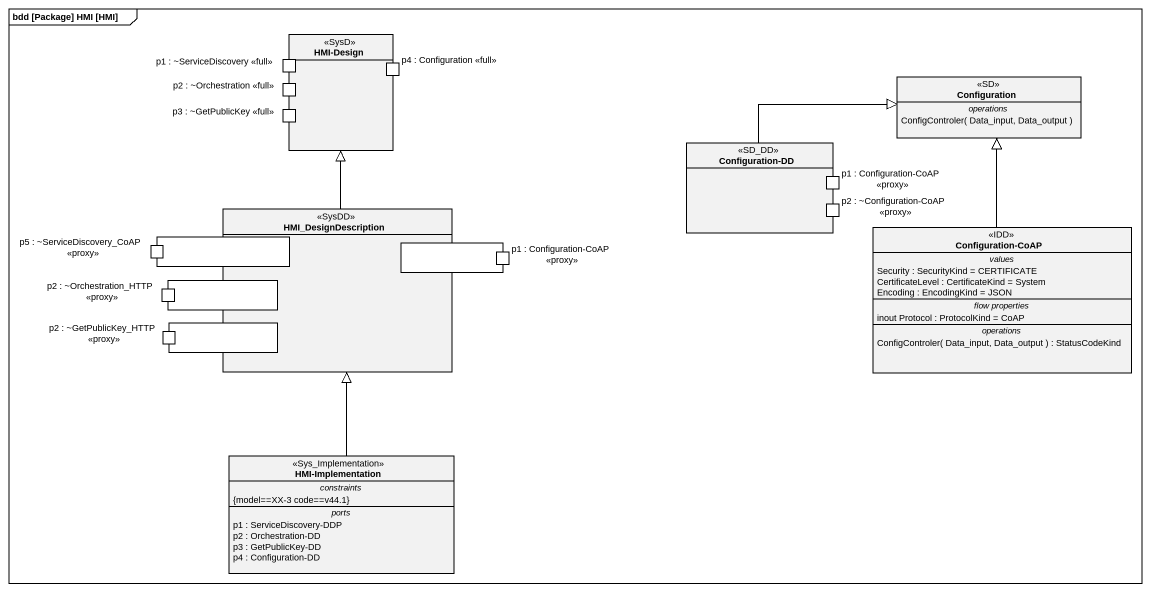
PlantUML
@startuml
mainframe bdd [Package] HMI [HMI]
allowmixing
hide circle
hide empty members
rectangle "HMI-Design" as HMI_Design <<SysD>> {
  port "p1 : ~ServiceDiscovery <<full>>" as p1_ServiceDiscovery_full
  port "p2 : ~Orchestration <<full>>" as p2_Orchestration_full
  port "p4 : Configuration <<full>>" as p4_Configuration_full
  port "p3 : ~GetPublicKey <<full>>" as p3_GetPublicKey_full
}
class Configuration <<SD>> {
  -- operations --
  ConfigControler( Data_input, Data_output )
}
rectangle "Configuration-DD" as Configuration_DD <<SD_DD>> {
  port "p1 : Configuration-CoAP <<proxy>>" as p1_Configuration_CoAP_proxy
  port "p2 : ~Configuration-CoAP <<proxy>>" as p2_Configuration_CoAP_proxy
}
rectangle HMI_DesignDescription <<SysDD>> {
  port " " as port1
  port " " as port2
  port " " as port3
  port " " as port4
}
rectangle "p5 : ~ServiceDiscovery_CoAP <<proxy>>" as p5_ServiceDiscovery_CoAP
rectangle "p1 : Configuration-CoAP <<proxy>>" as p1_Configuration_CoAP_proxy_2
class "Configuration-CoAP" as Configuration_CoAP <<IDD>> {
  -- values --
  Security : SecurityKind = CERTIFICATE
  CertificateLevel : CertificateKind = System
  Encoding : EncodingKind = JSON
  -- flow properties --
  inout Protocol : ProtocolKind = CoAP
  -- operations --
  ConfigControler( Data_input, Data_output ) : StatusCodeKind
}
rectangle "p2 : ~Orchestration_HTTP <<proxy>>" as p2_Orchestration_HTTP_proxy
rectangle "p2 : ~GetPublicKey_HTTP <<proxy>>" as p2_GetPublicKey_HTTP_proxy
class "HMI-Implementation" as HMI_Implementation <<Sys_Implementation>> {
  -- constraints --
  {model==XX-3 code==v44.1}
  -- ports --
  p1 : ServiceDiscovery-DDP
  p2 : Orchestration-DD
  p3 : GetPublicKey-DD
  p4 : Configuration-DD
}
Configuration_DD -right-|> Configuration
HMI_DesignDescription -up-|> HMI_Design
Configuration_CoAP -up-|> Configuration
HMI_Implementation -up-|> HMI_DesignDescription
@enduml
